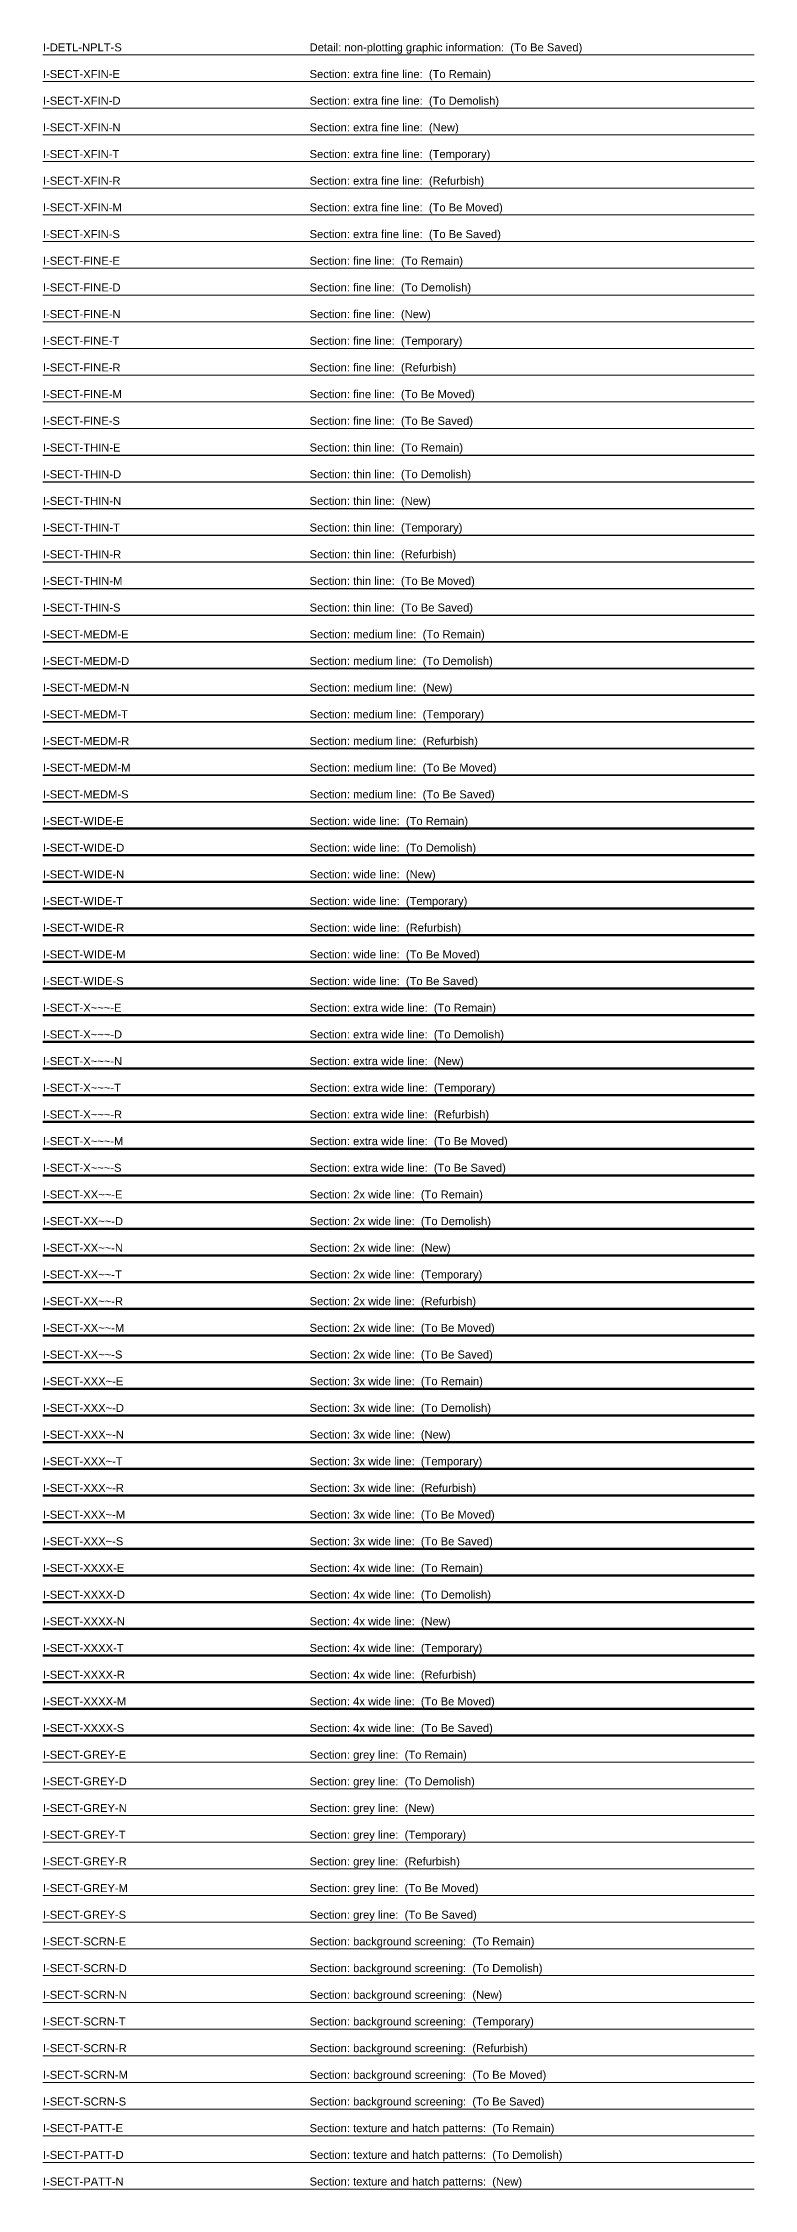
# Model space of a CAD drawing. Header units: millimetres. Extents: x 0 to 200, y -4838 to 3.
# Drawn here: x 0 to 200, y -3022 to -2419 of the extents above; entities that cross this region are included whole.
import ezdxf

# ---------------------------------------------------------------- set-up
doc = ezdxf.new("R2010")
doc.units = ezdxf.units.MM
doc.layers.add('I-DETL-NPLT-S', color=140, linetype='Continuous', lineweight=18, plot=False)
doc.layers.add('I-PLAN-NPLT-S', color=140, linetype='Continuous', lineweight=18, plot=False)
for name, color, linetype, lineweight in [('I-SECT-FINE-D', 11, 'Continuous', 18), ('I-SECT-FINE-E', 201, 'Continuous', 18), ('I-SECT-FINE-M', 51, 'Continuous', 18), ('I-SECT-FINE-N', 171, 'Continuous', 18), ('I-SECT-FINE-R', 131, 'Continuous', 18), ('I-SECT-FINE-S', 101, 'Continuous', 18), ('I-SECT-FINE-T', 31, 'Continuous', 18), ('I-SECT-GREY-D', 8, 'Continuous', 13), ('I-SECT-GREY-E', 8, 'Continuous', 13), ('I-SECT-GREY-M', 8, 'Continuous', 13), ('I-SECT-GREY-N', 8, 'Continuous', 13), ('I-SECT-GREY-R', 8, 'Continuous', 13), ('I-SECT-GREY-S', 8, 'Continuous', 13), ('I-SECT-GREY-T', 8, 'Continuous', 13), ('I-SECT-MEDM-D', 13, 'Continuous', 35), ('I-SECT-MEDM-E', 203, 'Continuous', 35), ('I-SECT-MEDM-M', 53, 'Continuous', 35), ('I-SECT-MEDM-N', 173, 'Continuous', 35), ('I-SECT-MEDM-R', 133, 'Continuous', 35), ('I-SECT-MEDM-S', 103, 'Continuous', 35), ('I-SECT-MEDM-T', 33, 'Continuous', 35), ('I-SECT-PATT-D', 19, 'Continuous', 13), ('I-SECT-PATT-E', 209, 'Continuous', 13), ('I-SECT-PATT-N', 179, 'Continuous', 13), ('I-SECT-SCRN-D', 9, 'Continuous', 13), ('I-SECT-SCRN-E', 9, 'Continuous', 13), ('I-SECT-SCRN-M', 9, 'Continuous', 13), ('I-SECT-SCRN-N', 9, 'Continuous', 13), ('I-SECT-SCRN-R', 9, 'Continuous', 13), ('I-SECT-SCRN-S', 9, 'Continuous', 13), ('I-SECT-SCRN-T', 9, 'Continuous', 13), ('I-SECT-THIN-D', 12, 'Continuous', 25), ('I-SECT-THIN-E', 202, 'Continuous', 25), ('I-SECT-THIN-M', 52, 'Continuous', 25), ('I-SECT-THIN-N', 172, 'Continuous', 25), ('I-SECT-THIN-R', 132, 'Continuous', 25), ('I-SECT-THIN-S', 102, 'Continuous', 25), ('I-SECT-THIN-T', 32, 'Continuous', 25), ('I-SECT-WIDE-D', 14, 'Continuous', 50), ('I-SECT-WIDE-E', 204, 'Continuous', 50), ('I-SECT-WIDE-M', 54, 'Continuous', 50), ('I-SECT-WIDE-N', 174, 'Continuous', 50), ('I-SECT-WIDE-R', 134, 'Continuous', 50), ('I-SECT-WIDE-S', 104, 'Continuous', 50), ('I-SECT-WIDE-T', 34, 'Continuous', 50), ('I-SECT-XFIN-D', 10, 'Continuous', 13), ('I-SECT-XFIN-E', 200, 'Continuous', 13), ('I-SECT-XFIN-M', 50, 'Continuous', 13), ('I-SECT-XFIN-N', 170, 'Continuous', 13), ('I-SECT-XFIN-R', 130, 'Continuous', 13), ('I-SECT-XFIN-S', 100, 'Continuous', 13), ('I-SECT-XFIN-T', 30, 'Continuous', 13), ('I-SECT-XXXX-D', 18, 'Continuous', 200), ('I-SECT-XXXX-E', 208, 'Continuous', 200), ('I-SECT-XXXX-M', 58, 'Continuous', 200), ('I-SECT-XXXX-N', 178, 'Continuous', 200), ('I-SECT-XXXX-R', 138, 'Continuous', 200), ('I-SECT-XXXX-S', 108, 'Continuous', 200), ('I-SECT-XXXX-T', 38, 'Continuous', 200), ('I-SECT-XXX~-D', 17, 'Continuous', 140), ('I-SECT-XXX~-E', 207, 'Continuous', 140), ('I-SECT-XXX~-M', 57, 'Continuous', 140), ('I-SECT-XXX~-N', 177, 'Continuous', 140), ('I-SECT-XXX~-R', 137, 'Continuous', 140), ('I-SECT-XXX~-S', 107, 'Continuous', 140), ('I-SECT-XXX~-T', 37, 'Continuous', 140), ('I-SECT-XX~~-D', 16, 'Continuous', 100), ('I-SECT-XX~~-E', 206, 'Continuous', 100), ('I-SECT-XX~~-M', 56, 'Continuous', 100), ('I-SECT-XX~~-N', 176, 'Continuous', 100), ('I-SECT-XX~~-R', 136, 'Continuous', 100), ('I-SECT-XX~~-S', 106, 'Continuous', 100), ('I-SECT-XX~~-T', 36, 'Continuous', 100), ('I-SECT-X~~~-D', 15, 'Continuous', 70), ('I-SECT-X~~~-E', 205, 'Continuous', 70), ('I-SECT-X~~~-M', 55, 'Continuous', 70), ('I-SECT-X~~~-N', 175, 'Continuous', 70), ('I-SECT-X~~~-R', 135, 'Continuous', 70), ('I-SECT-X~~~-S', 105, 'Continuous', 70), ('I-SECT-X~~~-T', 35, 'Continuous', 70)]:
    doc.layers.add(name, color=color, linetype=linetype, lineweight=lineweight)
doc.styles.get("Standard").update_dxf_attribs({"font": 'arial.ttf'})

# ---------------------------------------------------------------- blocks, each defined once
blk = doc.blocks.new('AecLayers_SingleLetter_Augmented_UpperPhasing_I_2D')
at = {"layer": 'I-DETL-NPLT-S'}
blk.add_line((0, -2422.5), (200, -2422.5), dxfattribs=at)
at = {"layer": 'I-SECT-FINE-D'}
blk.add_line((0, -2490), (200, -2490), dxfattribs=at)
at = {"layer": 'I-SECT-FINE-E'}
blk.add_line((0, -2482.5), (200, -2482.5), dxfattribs=at)
at = {"layer": 'I-SECT-FINE-M'}
blk.add_line((0, -2520), (200, -2520), dxfattribs=at)
at = {"layer": 'I-SECT-FINE-N'}
blk.add_line((0, -2497.5), (200, -2497.5), dxfattribs=at)
at = {"layer": 'I-SECT-FINE-R'}
blk.add_line((0, -2512.5), (200, -2512.5), dxfattribs=at)
at = {"layer": 'I-SECT-FINE-S'}
blk.add_line((0, -2527.5), (200, -2527.5), dxfattribs=at)
at = {"layer": 'I-SECT-FINE-T'}
blk.add_line((0, -2505), (200, -2505), dxfattribs=at)
at = {"layer": 'I-SECT-GREY-D'}
blk.add_line((0, -2910), (200, -2910), dxfattribs=at)
at = {"layer": 'I-SECT-GREY-E'}
blk.add_line((0, -2902.5), (200, -2902.5), dxfattribs=at)
at = {"layer": 'I-SECT-GREY-M'}
blk.add_line((0, -2940), (200, -2940), dxfattribs=at)
at = {"layer": 'I-SECT-GREY-N'}
blk.add_line((0, -2917.5), (200, -2917.5), dxfattribs=at)
at = {"layer": 'I-SECT-GREY-R'}
blk.add_line((0, -2932.5), (200, -2932.5), dxfattribs=at)
at = {"layer": 'I-SECT-GREY-S'}
blk.add_line((0, -2947.5), (200, -2947.5), dxfattribs=at)
at = {"layer": 'I-SECT-GREY-T'}
blk.add_line((0, -2925), (200, -2925), dxfattribs=at)
at = {"layer": 'I-SECT-MEDM-D'}
blk.add_line((0, -2595), (200, -2595), dxfattribs=at)
at = {"layer": 'I-SECT-MEDM-E'}
blk.add_line((0, -2587.5), (200, -2587.5), dxfattribs=at)
at = {"layer": 'I-SECT-MEDM-M'}
blk.add_line((0, -2625), (200, -2625), dxfattribs=at)
at = {"layer": 'I-SECT-MEDM-N'}
blk.add_line((0, -2602.5), (200, -2602.5), dxfattribs=at)
at = {"layer": 'I-SECT-MEDM-R'}
blk.add_line((0, -2617.5), (200, -2617.5), dxfattribs=at)
at = {"layer": 'I-SECT-MEDM-S'}
blk.add_line((0, -2632.5), (200, -2632.5), dxfattribs=at)
at = {"layer": 'I-SECT-MEDM-T'}
blk.add_line((0, -2610), (200, -2610), dxfattribs=at)
at = {"layer": 'I-SECT-PATT-D'}
blk.add_line((0, -3015), (200, -3015), dxfattribs=at)
at = {"layer": 'I-SECT-PATT-E'}
blk.add_line((0, -3007.5), (200, -3007.5), dxfattribs=at)
at = {"layer": 'I-SECT-PATT-N'}
blk.add_line((0, -3022.5), (200, -3022.5), dxfattribs=at)
at = {"layer": 'I-SECT-SCRN-D'}
blk.add_line((0, -2962.5), (200, -2962.5), dxfattribs=at)
at = {"layer": 'I-SECT-SCRN-E'}
blk.add_line((0, -2955), (200, -2955), dxfattribs=at)
at = {"layer": 'I-SECT-SCRN-M'}
blk.add_line((0, -2992.5), (200, -2992.5), dxfattribs=at)
at = {"layer": 'I-SECT-SCRN-N'}
blk.add_line((0, -2970), (200, -2970), dxfattribs=at)
at = {"layer": 'I-SECT-SCRN-R'}
blk.add_line((0, -2985), (200, -2985), dxfattribs=at)
at = {"layer": 'I-SECT-SCRN-S'}
blk.add_line((0, -3000), (200, -3000), dxfattribs=at)
at = {"layer": 'I-SECT-SCRN-T'}
blk.add_line((0, -2977.5), (200, -2977.5), dxfattribs=at)
at = {"layer": 'I-SECT-THIN-D'}
blk.add_line((0, -2542.5), (200, -2542.5), dxfattribs=at)
at = {"layer": 'I-SECT-THIN-E'}
blk.add_line((0, -2535), (200, -2535), dxfattribs=at)
at = {"layer": 'I-SECT-THIN-M'}
blk.add_line((0, -2572.5), (200, -2572.5), dxfattribs=at)
at = {"layer": 'I-SECT-THIN-N'}
blk.add_line((0, -2550), (200, -2550), dxfattribs=at)
at = {"layer": 'I-SECT-THIN-R'}
blk.add_line((0, -2565), (200, -2565), dxfattribs=at)
at = {"layer": 'I-SECT-THIN-S'}
blk.add_line((0, -2580), (200, -2580), dxfattribs=at)
at = {"layer": 'I-SECT-THIN-T'}
blk.add_line((0, -2557.5), (200, -2557.5), dxfattribs=at)
at = {"layer": 'I-SECT-WIDE-D'}
blk.add_line((0, -2647.5), (200, -2647.5), dxfattribs=at)
at = {"layer": 'I-SECT-WIDE-E'}
blk.add_line((0, -2640), (200, -2640), dxfattribs=at)
at = {"layer": 'I-SECT-WIDE-M'}
blk.add_line((0, -2677.5), (200, -2677.5), dxfattribs=at)
at = {"layer": 'I-SECT-WIDE-N'}
blk.add_line((0, -2655), (200, -2655), dxfattribs=at)
at = {"layer": 'I-SECT-WIDE-R'}
blk.add_line((0, -2670), (200, -2670), dxfattribs=at)
at = {"layer": 'I-SECT-WIDE-S'}
blk.add_line((0, -2685), (200, -2685), dxfattribs=at)
at = {"layer": 'I-SECT-WIDE-T'}
blk.add_line((0, -2662.5), (200, -2662.5), dxfattribs=at)
at = {"layer": 'I-SECT-XFIN-D'}
blk.add_line((0, -2437.5), (200, -2437.5), dxfattribs=at)
at = {"layer": 'I-SECT-XFIN-E'}
blk.add_line((0, -2430), (200, -2430), dxfattribs=at)
at = {"layer": 'I-SECT-XFIN-M'}
blk.add_line((0, -2467.5), (200, -2467.5), dxfattribs=at)
at = {"layer": 'I-SECT-XFIN-N'}
blk.add_line((0, -2445), (200, -2445), dxfattribs=at)
at = {"layer": 'I-SECT-XFIN-R'}
blk.add_line((0, -2460), (200, -2460), dxfattribs=at)
at = {"layer": 'I-SECT-XFIN-S'}
blk.add_line((0, -2475), (200, -2475), dxfattribs=at)
at = {"layer": 'I-SECT-XFIN-T'}
blk.add_line((0, -2452.5), (200, -2452.5), dxfattribs=at)
at = {"layer": 'I-SECT-XXXX-D'}
blk.add_line((0, -2857.5), (200, -2857.5), dxfattribs=at)
at = {"layer": 'I-SECT-XXXX-E'}
blk.add_line((0, -2850), (200, -2850), dxfattribs=at)
at = {"layer": 'I-SECT-XXXX-M'}
blk.add_line((0, -2887.5), (200, -2887.5), dxfattribs=at)
at = {"layer": 'I-SECT-XXXX-N'}
blk.add_line((0, -2865), (200, -2865), dxfattribs=at)
at = {"layer": 'I-SECT-XXXX-R'}
blk.add_line((0, -2880), (200, -2880), dxfattribs=at)
at = {"layer": 'I-SECT-XXXX-S'}
blk.add_line((0, -2895), (200, -2895), dxfattribs=at)
at = {"layer": 'I-SECT-XXXX-T'}
blk.add_line((0, -2872.5), (200, -2872.5), dxfattribs=at)
at = {"layer": 'I-SECT-XXX~-D'}
blk.add_line((0, -2805), (200, -2805), dxfattribs=at)
at = {"layer": 'I-SECT-XXX~-E'}
blk.add_line((0, -2797.5), (200, -2797.5), dxfattribs=at)
at = {"layer": 'I-SECT-XXX~-M'}
blk.add_line((0, -2835), (200, -2835), dxfattribs=at)
at = {"layer": 'I-SECT-XXX~-N'}
blk.add_line((0, -2812.5), (200, -2812.5), dxfattribs=at)
at = {"layer": 'I-SECT-XXX~-R'}
blk.add_line((0, -2827.5), (200, -2827.5), dxfattribs=at)
at = {"layer": 'I-SECT-XXX~-S'}
blk.add_line((0, -2842.5), (200, -2842.5), dxfattribs=at)
at = {"layer": 'I-SECT-XXX~-T'}
blk.add_line((0, -2820), (200, -2820), dxfattribs=at)
at = {"layer": 'I-SECT-XX~~-D'}
blk.add_line((0, -2752.5), (200, -2752.5), dxfattribs=at)
at = {"layer": 'I-SECT-XX~~-E'}
blk.add_line((0, -2745), (200, -2745), dxfattribs=at)
at = {"layer": 'I-SECT-XX~~-M'}
blk.add_line((0, -2782.5), (200, -2782.5), dxfattribs=at)
at = {"layer": 'I-SECT-XX~~-N'}
blk.add_line((0, -2760), (200, -2760), dxfattribs=at)
at = {"layer": 'I-SECT-XX~~-R'}
blk.add_line((0, -2775), (200, -2775), dxfattribs=at)
at = {"layer": 'I-SECT-XX~~-S'}
blk.add_line((0, -2790), (200, -2790), dxfattribs=at)
at = {"layer": 'I-SECT-XX~~-T'}
blk.add_line((0, -2767.5), (200, -2767.5), dxfattribs=at)
at = {"layer": 'I-SECT-X~~~-D'}
blk.add_line((0, -2700), (200, -2700), dxfattribs=at)
at = {"layer": 'I-SECT-X~~~-E'}
blk.add_line((0, -2692.5), (200, -2692.5), dxfattribs=at)
at = {"layer": 'I-SECT-X~~~-M'}
blk.add_line((0, -2730), (200, -2730), dxfattribs=at)
at = {"layer": 'I-SECT-X~~~-N'}
blk.add_line((0, -2707.5), (200, -2707.5), dxfattribs=at)
at = {"layer": 'I-SECT-X~~~-R'}
blk.add_line((0, -2722.5), (200, -2722.5), dxfattribs=at)
at = {"layer": 'I-SECT-X~~~-S'}
blk.add_line((0, -2737.5), (200, -2737.5), dxfattribs=at)
at = {"layer": 'I-SECT-X~~~-T'}
blk.add_line((0, -2715), (200, -2715), dxfattribs=at)
at = {"layer": 'I-DETL-NPLT-S'}
for s, p in [('I-DETL-NPLT-S', (0, -2421.5)), ('Detail: non-plotting graphic information:  (To Be Saved)', (75, -2421.5))]:
    blk.add_text(s, height=2.25, dxfattribs=at).set_placement(p)
at = {"layer": 'I-SECT-FINE-D'}
for s, p in [('I-SECT-FINE-D', (0, -2489)), ('Section: fine line:  (To Demolish)', (75, -2489))]:
    blk.add_text(s, height=2.25, dxfattribs=at).set_placement(p)
at = {"layer": 'I-SECT-FINE-E'}
for s, p in [('I-SECT-FINE-E', (0, -2481.5)), ('Section: fine line:  (To Remain)', (75, -2481.5))]:
    blk.add_text(s, height=2.25, dxfattribs=at).set_placement(p)
at = {"layer": 'I-SECT-FINE-M'}
for s, p in [('I-SECT-FINE-M', (0, -2519)), ('Section: fine line:  (To Be Moved)', (75, -2519))]:
    blk.add_text(s, height=2.25, dxfattribs=at).set_placement(p)
at = {"layer": 'I-SECT-FINE-N'}
for s, p in [('I-SECT-FINE-N', (0, -2496.5)), ('Section: fine line:  (New)', (75, -2496.5))]:
    blk.add_text(s, height=2.25, dxfattribs=at).set_placement(p)
at = {"layer": 'I-SECT-FINE-R'}
for s, p in [('I-SECT-FINE-R', (0, -2511.5)), ('Section: fine line:  (Refurbish)', (75, -2511.5))]:
    blk.add_text(s, height=2.25, dxfattribs=at).set_placement(p)
at = {"layer": 'I-SECT-FINE-S'}
for s, p in [('I-SECT-FINE-S', (0, -2526.5)), ('Section: fine line:  (To Be Saved)', (75, -2526.5))]:
    blk.add_text(s, height=2.25, dxfattribs=at).set_placement(p)
at = {"layer": 'I-SECT-FINE-T'}
for s, p in [('I-SECT-FINE-T', (0, -2504)), ('Section: fine line:  (Temporary)', (75, -2504))]:
    blk.add_text(s, height=2.25, dxfattribs=at).set_placement(p)
at = {"layer": 'I-SECT-GREY-D'}
for s, p in [('I-SECT-GREY-D', (0, -2909)), ('Section: grey line:  (To Demolish)', (75, -2909))]:
    blk.add_text(s, height=2.25, dxfattribs=at).set_placement(p)
at = {"layer": 'I-SECT-GREY-E'}
for s, p in [('I-SECT-GREY-E', (0, -2901.5)), ('Section: grey line:  (To Remain)', (75, -2901.5))]:
    blk.add_text(s, height=2.25, dxfattribs=at).set_placement(p)
at = {"layer": 'I-SECT-GREY-M'}
for s, p in [('I-SECT-GREY-M', (0, -2939)), ('Section: grey line:  (To Be Moved)', (75, -2939))]:
    blk.add_text(s, height=2.25, dxfattribs=at).set_placement(p)
at = {"layer": 'I-SECT-GREY-N'}
for s, p in [('I-SECT-GREY-N', (0, -2916.5)), ('Section: grey line:  (New)', (75, -2916.5))]:
    blk.add_text(s, height=2.25, dxfattribs=at).set_placement(p)
at = {"layer": 'I-SECT-GREY-R'}
for s, p in [('I-SECT-GREY-R', (0, -2931.5)), ('Section: grey line:  (Refurbish)', (75, -2931.5))]:
    blk.add_text(s, height=2.25, dxfattribs=at).set_placement(p)
at = {"layer": 'I-SECT-GREY-S'}
for s, p in [('I-SECT-GREY-S', (0, -2946.5)), ('Section: grey line:  (To Be Saved)', (75, -2946.5))]:
    blk.add_text(s, height=2.25, dxfattribs=at).set_placement(p)
at = {"layer": 'I-SECT-GREY-T'}
for s, p in [('I-SECT-GREY-T', (0, -2924)), ('Section: grey line:  (Temporary)', (75, -2924))]:
    blk.add_text(s, height=2.25, dxfattribs=at).set_placement(p)
at = {"layer": 'I-SECT-MEDM-D'}
for s, p in [('I-SECT-MEDM-D', (0, -2594)), ('Section: medium line:  (To Demolish)', (75, -2594))]:
    blk.add_text(s, height=2.25, dxfattribs=at).set_placement(p)
at = {"layer": 'I-SECT-MEDM-E'}
for s, p in [('I-SECT-MEDM-E', (0, -2586.5)), ('Section: medium line:  (To Remain)', (75, -2586.5))]:
    blk.add_text(s, height=2.25, dxfattribs=at).set_placement(p)
at = {"layer": 'I-SECT-MEDM-M'}
for s, p in [('I-SECT-MEDM-M', (0, -2624)), ('Section: medium line:  (To Be Moved)', (75, -2624))]:
    blk.add_text(s, height=2.25, dxfattribs=at).set_placement(p)
at = {"layer": 'I-SECT-MEDM-N'}
for s, p in [('I-SECT-MEDM-N', (0, -2601.5)), ('Section: medium line:  (New)', (75, -2601.5))]:
    blk.add_text(s, height=2.25, dxfattribs=at).set_placement(p)
at = {"layer": 'I-SECT-MEDM-R'}
for s, p in [('I-SECT-MEDM-R', (0, -2616.5)), ('Section: medium line:  (Refurbish)', (75, -2616.5))]:
    blk.add_text(s, height=2.25, dxfattribs=at).set_placement(p)
at = {"layer": 'I-SECT-MEDM-S'}
for s, p in [('I-SECT-MEDM-S', (0, -2631.5)), ('Section: medium line:  (To Be Saved)', (75, -2631.5))]:
    blk.add_text(s, height=2.25, dxfattribs=at).set_placement(p)
at = {"layer": 'I-SECT-MEDM-T'}
for s, p in [('I-SECT-MEDM-T', (0, -2609)), ('Section: medium line:  (Temporary)', (75, -2609))]:
    blk.add_text(s, height=2.25, dxfattribs=at).set_placement(p)
at = {"layer": 'I-SECT-PATT-D'}
for s, p in [('I-SECT-PATT-D', (0, -3014)), ('Section: texture and hatch patterns:  (To Demolish)', (75, -3014))]:
    blk.add_text(s, height=2.25, dxfattribs=at).set_placement(p)
at = {"layer": 'I-SECT-PATT-E'}
for s, p in [('I-SECT-PATT-E', (0, -3006.5)), ('Section: texture and hatch patterns:  (To Remain)', (75, -3006.5))]:
    blk.add_text(s, height=2.25, dxfattribs=at).set_placement(p)
at = {"layer": 'I-SECT-PATT-N'}
for s, p in [('I-SECT-PATT-N', (0, -3021.5)), ('Section: texture and hatch patterns:  (New)', (75, -3021.5))]:
    blk.add_text(s, height=2.25, dxfattribs=at).set_placement(p)
at = {"layer": 'I-SECT-SCRN-D'}
for s, p in [('I-SECT-SCRN-D', (0, -2961.5)), ('Section: background screening:  (To Demolish)', (75, -2961.5))]:
    blk.add_text(s, height=2.25, dxfattribs=at).set_placement(p)
at = {"layer": 'I-SECT-SCRN-E'}
for s, p in [('I-SECT-SCRN-E', (0, -2954)), ('Section: background screening:  (To Remain)', (75, -2954))]:
    blk.add_text(s, height=2.25, dxfattribs=at).set_placement(p)
at = {"layer": 'I-SECT-SCRN-M'}
for s, p in [('I-SECT-SCRN-M', (0, -2991.5)), ('Section: background screening:  (To Be Moved)', (75, -2991.5))]:
    blk.add_text(s, height=2.25, dxfattribs=at).set_placement(p)
at = {"layer": 'I-SECT-SCRN-N'}
for s, p in [('I-SECT-SCRN-N', (0, -2969)), ('Section: background screening:  (New)', (75, -2969))]:
    blk.add_text(s, height=2.25, dxfattribs=at).set_placement(p)
at = {"layer": 'I-SECT-SCRN-R'}
for s, p in [('I-SECT-SCRN-R', (0, -2984)), ('Section: background screening:  (Refurbish)', (75, -2984))]:
    blk.add_text(s, height=2.25, dxfattribs=at).set_placement(p)
at = {"layer": 'I-SECT-SCRN-S'}
for s, p in [('I-SECT-SCRN-S', (0, -2999)), ('Section: background screening:  (To Be Saved)', (75, -2999))]:
    blk.add_text(s, height=2.25, dxfattribs=at).set_placement(p)
at = {"layer": 'I-SECT-SCRN-T'}
for s, p in [('I-SECT-SCRN-T', (0, -2976.5)), ('Section: background screening:  (Temporary)', (75, -2976.5))]:
    blk.add_text(s, height=2.25, dxfattribs=at).set_placement(p)
at = {"layer": 'I-SECT-THIN-D'}
for s, p in [('I-SECT-THIN-D', (0, -2541.5)), ('Section: thin line:  (To Demolish)', (75, -2541.5))]:
    blk.add_text(s, height=2.25, dxfattribs=at).set_placement(p)
at = {"layer": 'I-SECT-THIN-E'}
for s, p in [('I-SECT-THIN-E', (0, -2534)), ('Section: thin line:  (To Remain)', (75, -2534))]:
    blk.add_text(s, height=2.25, dxfattribs=at).set_placement(p)
at = {"layer": 'I-SECT-THIN-M'}
for s, p in [('I-SECT-THIN-M', (0, -2571.5)), ('Section: thin line:  (To Be Moved)', (75, -2571.5))]:
    blk.add_text(s, height=2.25, dxfattribs=at).set_placement(p)
at = {"layer": 'I-SECT-THIN-N'}
for s, p in [('I-SECT-THIN-N', (0, -2549)), ('Section: thin line:  (New)', (75, -2549))]:
    blk.add_text(s, height=2.25, dxfattribs=at).set_placement(p)
at = {"layer": 'I-SECT-THIN-R'}
for s, p in [('I-SECT-THIN-R', (0, -2564)), ('Section: thin line:  (Refurbish)', (75, -2564))]:
    blk.add_text(s, height=2.25, dxfattribs=at).set_placement(p)
at = {"layer": 'I-SECT-THIN-S'}
for s, p in [('I-SECT-THIN-S', (0, -2579)), ('Section: thin line:  (To Be Saved)', (75, -2579))]:
    blk.add_text(s, height=2.25, dxfattribs=at).set_placement(p)
at = {"layer": 'I-SECT-THIN-T'}
for s, p in [('I-SECT-THIN-T', (0, -2556.5)), ('Section: thin line:  (Temporary)', (75, -2556.5))]:
    blk.add_text(s, height=2.25, dxfattribs=at).set_placement(p)
at = {"layer": 'I-SECT-WIDE-D'}
for s, p in [('I-SECT-WIDE-D', (0, -2646.5)), ('Section: wide line:  (To Demolish)', (75, -2646.5))]:
    blk.add_text(s, height=2.25, dxfattribs=at).set_placement(p)
at = {"layer": 'I-SECT-WIDE-E'}
for s, p in [('I-SECT-WIDE-E', (0, -2639)), ('Section: wide line:  (To Remain)', (75, -2639))]:
    blk.add_text(s, height=2.25, dxfattribs=at).set_placement(p)
at = {"layer": 'I-SECT-WIDE-M'}
for s, p in [('I-SECT-WIDE-M', (0, -2676.5)), ('Section: wide line:  (To Be Moved)', (75, -2676.5))]:
    blk.add_text(s, height=2.25, dxfattribs=at).set_placement(p)
at = {"layer": 'I-SECT-WIDE-N'}
for s, p in [('I-SECT-WIDE-N', (0, -2654)), ('Section: wide line:  (New)', (75, -2654))]:
    blk.add_text(s, height=2.25, dxfattribs=at).set_placement(p)
at = {"layer": 'I-SECT-WIDE-R'}
for s, p in [('I-SECT-WIDE-R', (0, -2669)), ('Section: wide line:  (Refurbish)', (75, -2669))]:
    blk.add_text(s, height=2.25, dxfattribs=at).set_placement(p)
at = {"layer": 'I-SECT-WIDE-S'}
for s, p in [('I-SECT-WIDE-S', (0, -2684)), ('Section: wide line:  (To Be Saved)', (75, -2684))]:
    blk.add_text(s, height=2.25, dxfattribs=at).set_placement(p)
at = {"layer": 'I-SECT-WIDE-T'}
for s, p in [('I-SECT-WIDE-T', (0, -2661.5)), ('Section: wide line:  (Temporary)', (75, -2661.5))]:
    blk.add_text(s, height=2.25, dxfattribs=at).set_placement(p)
at = {"layer": 'I-SECT-XFIN-D'}
for s, p in [('I-SECT-XFIN-D', (0, -2436.5)), ('Section: extra fine line:  (To Demolish)', (75, -2436.5))]:
    blk.add_text(s, height=2.25, dxfattribs=at).set_placement(p)
at = {"layer": 'I-SECT-XFIN-E'}
for s, p in [('I-SECT-XFIN-E', (0, -2429)), ('Section: extra fine line:  (To Remain)', (75, -2429))]:
    blk.add_text(s, height=2.25, dxfattribs=at).set_placement(p)
at = {"layer": 'I-SECT-XFIN-M'}
for s, p in [('I-SECT-XFIN-M', (0, -2466.5)), ('Section: extra fine line:  (To Be Moved)', (75, -2466.5))]:
    blk.add_text(s, height=2.25, dxfattribs=at).set_placement(p)
at = {"layer": 'I-SECT-XFIN-N'}
for s, p in [('I-SECT-XFIN-N', (0, -2444)), ('Section: extra fine line:  (New)', (75, -2444))]:
    blk.add_text(s, height=2.25, dxfattribs=at).set_placement(p)
at = {"layer": 'I-SECT-XFIN-R'}
for s, p in [('I-SECT-XFIN-R', (0, -2459)), ('Section: extra fine line:  (Refurbish)', (75, -2459))]:
    blk.add_text(s, height=2.25, dxfattribs=at).set_placement(p)
at = {"layer": 'I-SECT-XFIN-S'}
for s, p in [('I-SECT-XFIN-S', (0, -2474)), ('Section: extra fine line:  (To Be Saved)', (75, -2474))]:
    blk.add_text(s, height=2.25, dxfattribs=at).set_placement(p)
at = {"layer": 'I-SECT-XFIN-T'}
for s, p in [('I-SECT-XFIN-T', (0, -2451.5)), ('Section: extra fine line:  (Temporary)', (75, -2451.5))]:
    blk.add_text(s, height=2.25, dxfattribs=at).set_placement(p)
at = {"layer": 'I-SECT-XXXX-D'}
for s, p in [('I-SECT-XXXX-D', (0, -2856.5)), ('Section: 4x wide line:  (To Demolish)', (75, -2856.5))]:
    blk.add_text(s, height=2.25, dxfattribs=at).set_placement(p)
at = {"layer": 'I-SECT-XXXX-E'}
for s, p in [('I-SECT-XXXX-E', (0, -2849)), ('Section: 4x wide line:  (To Remain)', (75, -2849))]:
    blk.add_text(s, height=2.25, dxfattribs=at).set_placement(p)
at = {"layer": 'I-SECT-XXXX-M'}
for s, p in [('I-SECT-XXXX-M', (0, -2886.5)), ('Section: 4x wide line:  (To Be Moved)', (75, -2886.5))]:
    blk.add_text(s, height=2.25, dxfattribs=at).set_placement(p)
at = {"layer": 'I-SECT-XXXX-N'}
for s, p in [('I-SECT-XXXX-N', (0, -2864)), ('Section: 4x wide line:  (New)', (75, -2864))]:
    blk.add_text(s, height=2.25, dxfattribs=at).set_placement(p)
at = {"layer": 'I-SECT-XXXX-R'}
for s, p in [('I-SECT-XXXX-R', (0, -2879)), ('Section: 4x wide line:  (Refurbish)', (75, -2879))]:
    blk.add_text(s, height=2.25, dxfattribs=at).set_placement(p)
at = {"layer": 'I-SECT-XXXX-S'}
for s, p in [('I-SECT-XXXX-S', (0, -2894)), ('Section: 4x wide line:  (To Be Saved)', (75, -2894))]:
    blk.add_text(s, height=2.25, dxfattribs=at).set_placement(p)
at = {"layer": 'I-SECT-XXXX-T'}
for s, p in [('I-SECT-XXXX-T', (0, -2871.5)), ('Section: 4x wide line:  (Temporary)', (75, -2871.5))]:
    blk.add_text(s, height=2.25, dxfattribs=at).set_placement(p)
at = {"layer": 'I-SECT-XXX~-D'}
for s, p in [('I-SECT-XXX~-D', (0, -2804)), ('Section: 3x wide line:  (To Demolish)', (75, -2804))]:
    blk.add_text(s, height=2.25, dxfattribs=at).set_placement(p)
at = {"layer": 'I-SECT-XXX~-E'}
for s, p in [('I-SECT-XXX~-E', (0, -2796.5)), ('Section: 3x wide line:  (To Remain)', (75, -2796.5))]:
    blk.add_text(s, height=2.25, dxfattribs=at).set_placement(p)
at = {"layer": 'I-SECT-XXX~-M'}
for s, p in [('I-SECT-XXX~-M', (0, -2834)), ('Section: 3x wide line:  (To Be Moved)', (75, -2834))]:
    blk.add_text(s, height=2.25, dxfattribs=at).set_placement(p)
at = {"layer": 'I-SECT-XXX~-N'}
for s, p in [('I-SECT-XXX~-N', (0, -2811.5)), ('Section: 3x wide line:  (New)', (75, -2811.5))]:
    blk.add_text(s, height=2.25, dxfattribs=at).set_placement(p)
at = {"layer": 'I-SECT-XXX~-R'}
for s, p in [('I-SECT-XXX~-R', (0, -2826.5)), ('Section: 3x wide line:  (Refurbish)', (75, -2826.5))]:
    blk.add_text(s, height=2.25, dxfattribs=at).set_placement(p)
at = {"layer": 'I-SECT-XXX~-S'}
for s, p in [('I-SECT-XXX~-S', (0, -2841.5)), ('Section: 3x wide line:  (To Be Saved)', (75, -2841.5))]:
    blk.add_text(s, height=2.25, dxfattribs=at).set_placement(p)
at = {"layer": 'I-SECT-XXX~-T'}
for s, p in [('I-SECT-XXX~-T', (0, -2819)), ('Section: 3x wide line:  (Temporary)', (75, -2819))]:
    blk.add_text(s, height=2.25, dxfattribs=at).set_placement(p)
at = {"layer": 'I-SECT-XX~~-D'}
for s, p in [('I-SECT-XX~~-D', (0, -2751.5)), ('Section: 2x wide line:  (To Demolish)', (75, -2751.5))]:
    blk.add_text(s, height=2.25, dxfattribs=at).set_placement(p)
at = {"layer": 'I-SECT-XX~~-E'}
for s, p in [('I-SECT-XX~~-E', (0, -2744)), ('Section: 2x wide line:  (To Remain)', (75, -2744))]:
    blk.add_text(s, height=2.25, dxfattribs=at).set_placement(p)
at = {"layer": 'I-SECT-XX~~-M'}
for s, p in [('I-SECT-XX~~-M', (0, -2781.5)), ('Section: 2x wide line:  (To Be Moved)', (75, -2781.5))]:
    blk.add_text(s, height=2.25, dxfattribs=at).set_placement(p)
at = {"layer": 'I-SECT-XX~~-N'}
for s, p in [('I-SECT-XX~~-N', (0, -2759)), ('Section: 2x wide line:  (New)', (75, -2759))]:
    blk.add_text(s, height=2.25, dxfattribs=at).set_placement(p)
at = {"layer": 'I-SECT-XX~~-R'}
for s, p in [('I-SECT-XX~~-R', (0, -2774)), ('Section: 2x wide line:  (Refurbish)', (75, -2774))]:
    blk.add_text(s, height=2.25, dxfattribs=at).set_placement(p)
at = {"layer": 'I-SECT-XX~~-S'}
for s, p in [('I-SECT-XX~~-S', (0, -2789)), ('Section: 2x wide line:  (To Be Saved)', (75, -2789))]:
    blk.add_text(s, height=2.25, dxfattribs=at).set_placement(p)
at = {"layer": 'I-SECT-XX~~-T'}
for s, p in [('I-SECT-XX~~-T', (0, -2766.5)), ('Section: 2x wide line:  (Temporary)', (75, -2766.5))]:
    blk.add_text(s, height=2.25, dxfattribs=at).set_placement(p)
at = {"layer": 'I-SECT-X~~~-D'}
for s, p in [('I-SECT-X~~~-D', (0, -2699)), ('Section: extra wide line:  (To Demolish)', (75, -2699))]:
    blk.add_text(s, height=2.25, dxfattribs=at).set_placement(p)
at = {"layer": 'I-SECT-X~~~-E'}
for s, p in [('I-SECT-X~~~-E', (0, -2691.5)), ('Section: extra wide line:  (To Remain)', (75, -2691.5))]:
    blk.add_text(s, height=2.25, dxfattribs=at).set_placement(p)
at = {"layer": 'I-SECT-X~~~-M'}
for s, p in [('I-SECT-X~~~-M', (0, -2729)), ('Section: extra wide line:  (To Be Moved)', (75, -2729))]:
    blk.add_text(s, height=2.25, dxfattribs=at).set_placement(p)
at = {"layer": 'I-SECT-X~~~-N'}
for s, p in [('I-SECT-X~~~-N', (0, -2706.5)), ('Section: extra wide line:  (New)', (75, -2706.5))]:
    blk.add_text(s, height=2.25, dxfattribs=at).set_placement(p)
at = {"layer": 'I-SECT-X~~~-R'}
for s, p in [('I-SECT-X~~~-R', (0, -2721.5)), ('Section: extra wide line:  (Refurbish)', (75, -2721.5))]:
    blk.add_text(s, height=2.25, dxfattribs=at).set_placement(p)
at = {"layer": 'I-SECT-X~~~-S'}
for s, p in [('I-SECT-X~~~-S', (0, -2736.5)), ('Section: extra wide line:  (To Be Saved)', (75, -2736.5))]:
    blk.add_text(s, height=2.25, dxfattribs=at).set_placement(p)
at = {"layer": 'I-SECT-X~~~-T'}
for s, p in [('I-SECT-X~~~-T', (0, -2714)), ('Section: extra wide line:  (Temporary)', (75, -2714))]:
    blk.add_text(s, height=2.25, dxfattribs=at).set_placement(p)

msp = doc.modelspace()

# ---------------------------------------------------------------- block references
at = {"layer": 'I-PLAN-NPLT-S'}
msp.add_blockref('AecLayers_SingleLetter_Augmented_UpperPhasing_I_2D', (0, 0), dxfattribs=at)

doc.saveas('drawing.dxf')
